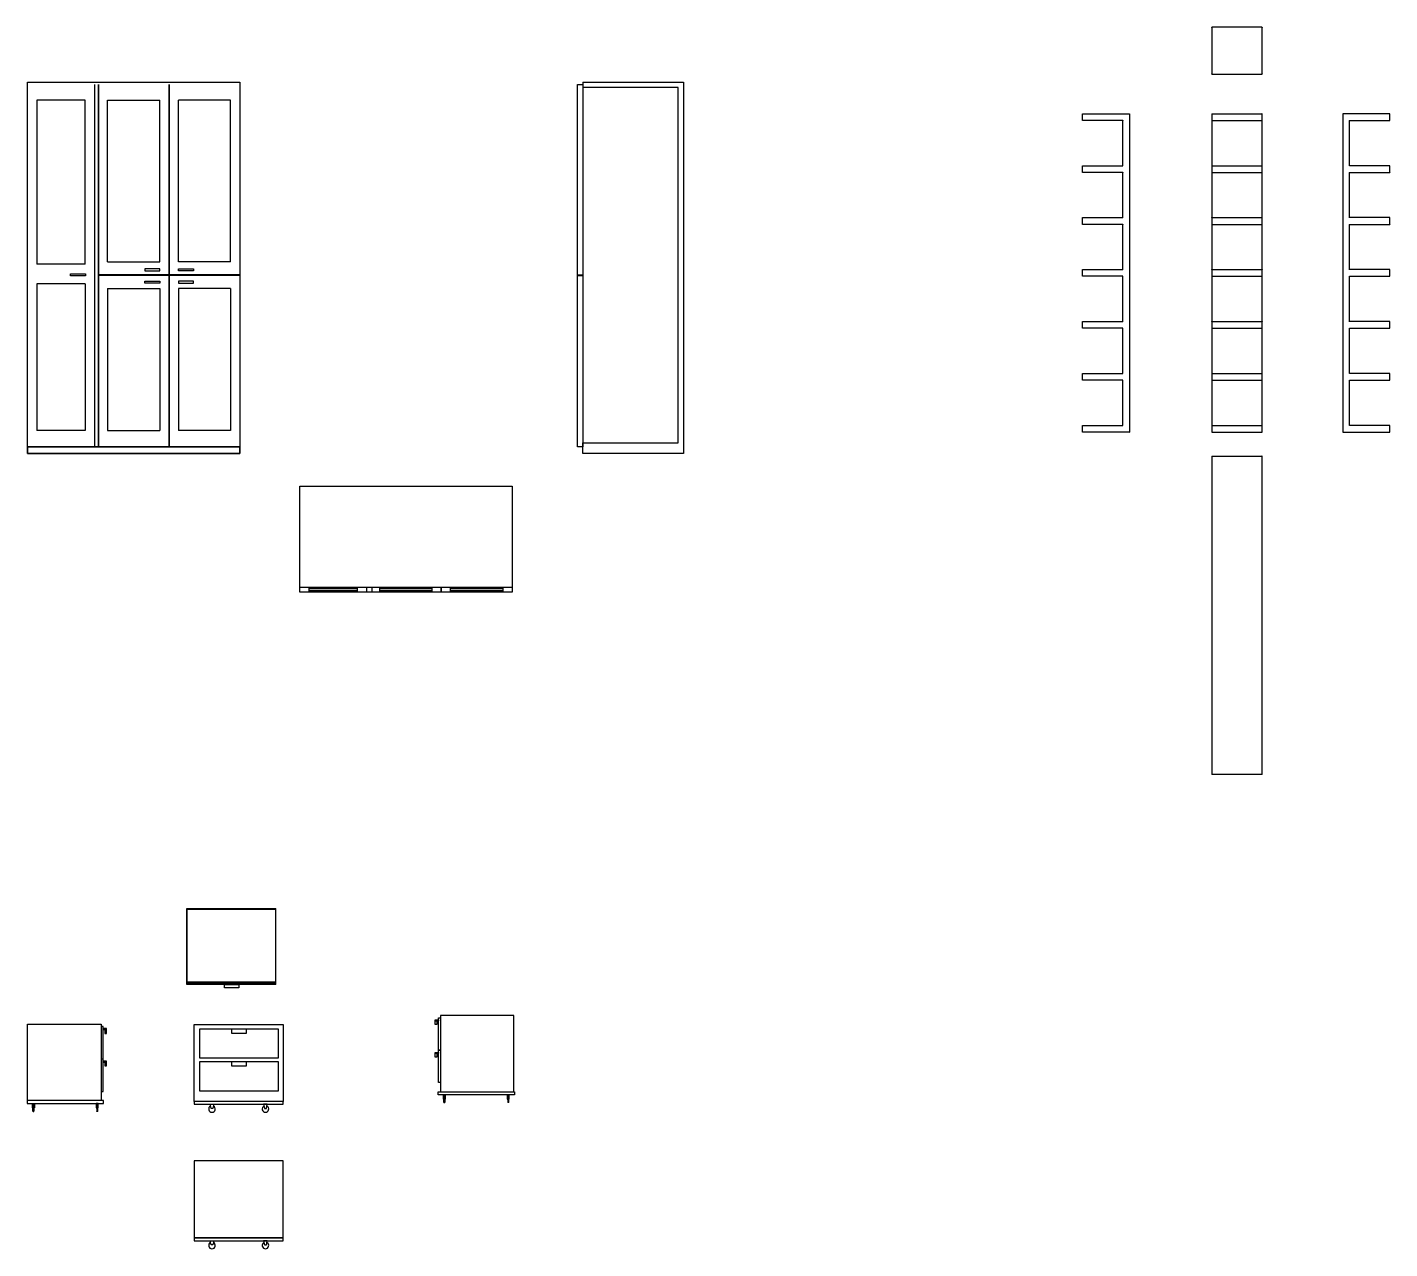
# Model space of a CAD drawing. Header units: centimetres. Extents: x 521 to 2210, y 422 to 1113.
# Drawn here: x 521 to 1292, y 422 to 1113 of the extents above; entities that cross this region are included whole.
import ezdxf

# ---------------------------------------------------------------- set-up
doc = ezdxf.new("R2010")
doc.units = ezdxf.units.CM
doc.layers.add('ARREDI_interni - furniture', color=252, linetype='Continuous')

# ---------------------------------------------------------------- blocks, each defined once
blk = doc.blocks.new('A$C5D344876')
for points in [[(-77.89, 66.36), (-79.69, 66.36), (-79.69, 66.9), (-77.89, 66.9)], [(-79.69, 66.36), (-78.73, 66.36), (-78.73, 64.17), (-79.69, 64.17)], [(-77.89, 68.08), (-76.67, 68.08), (-76.67, 49.77), (-77.89, 49.77)], [(-76.67, 26.21), (-35.17, 26.21), (-35.17, 69.36), (-76.67, 69.36)], [(-77.89, 47.93), (-79.69, 47.93), (-79.69, 48.48), (-77.89, 48.48)], [(-79.69, 47.93), (-78.73, 47.93), (-78.73, 45.74), (-79.69, 45.74)], [(-77.89, 49.66), (-76.67, 49.66), (-76.67, 31.34), (-77.89, 31.34)], [(-78.02, 26.21), (-34.94, 26.21), (-34.94, 24.48), (-78.02, 24.48)]]:
    blk.add_lwpolyline(points, close=True)
for points in [[(-74.87, 22.08), (-75.12, 22.08), (-75.12, 24.48), (-74, 24.48), (-74, 22.08), (-74.26, 22.08)], [(-74.87, 22.3), (-74.89, 22.3), (-74.89, 24.25), (-74.23, 24.25), (-74.23, 22.3), (-74.26, 22.3)], [(-74.87, 23.48), (-74.8, 23.52), (-74.71, 23.54), (-74.62, 23.56), (-74.54, 23.57), (-74.45, 23.56), (-74.38, 23.54), (-74.31, 23.52), (-74.26, 23.48)], [(-74.87, 20.15), (-74.87, 23.48)], [(-74.26, 23.48), (-74.26, 20.15)], [(-38.08, 22.08), (-37.84, 22.08), (-37.84, 24.48), (-38.95, 24.48), (-38.95, 22.08), (-38.7, 22.08)], [(-38.08, 22.3), (-38.06, 22.3), (-38.06, 24.25), (-38.73, 24.25), (-38.73, 22.3), (-38.7, 22.3)], [(-38.08, 23.48), (-38.16, 23.52), (-38.24, 23.54), (-38.33, 23.56), (-38.42, 23.57), (-38.5, 23.56), (-38.58, 23.54), (-38.65, 23.52), (-38.7, 23.48)], [(-38.7, 23.48), (-38.7, 20.15)], [(-38.08, 20.15), (-38.08, 23.48)], [(-74.87, 20.15), (-74.8, 20.11), (-74.71, 20.08), (-74.62, 20.07), (-74.54, 20.06), (-74.45, 20.07), (-74.38, 20.08), (-74.31, 20.11), (-74.26, 20.15)], [(-38.08, 20.15), (-38.16, 20.11), (-38.24, 20.08), (-38.33, 20.07), (-38.42, 20.06), (-38.5, 20.07), (-38.58, 20.08), (-38.65, 20.11), (-38.7, 20.15)]]:
    blk.add_lwpolyline(points)

msp = doc.modelspace()

# ---------------------------------------------------------------- linework, layer by layer
at = {"layer": 'ARREDI_interni - furniture'}
for p, q in [((1190.87, 1112.84), (1190.87, 1086.49)), ((1219.21, 1112.93), (1190.96, 1112.93)), ((1219.3, 1086.49), (1219.3, 1112.84)), ((558.8, 1080.54), (558.8, 875.65)), ((558.8, 1080.54), (558.8, 875.65)), ((561.12, 1080.54), (561.12, 972.84)), ((561.12, 875.65), (561.12, 1080.54)), ((600.96, 1080.54), (600.96, 972.84)), ((600.96, 1080.54), (600.96, 875.65)), ((601.12, 1080.54), (601.12, 972.84)), ((601.12, 875.65), (601.12, 1080.54)), ((1190.96, 1086.39), (1219.21, 1086.39)), ((553.64, 1071.67), (526.28, 1071.67)), ((526.28, 1071.67), (526.28, 978.88)), ((553.64, 978.88), (553.64, 1071.67)), ((566.28, 980.28), (566.28, 1071.67)), ((566.28, 1071.67), (595.79, 1071.67)), ((595.79, 980.28), (595.79, 1071.67)), ((606.28, 980.28), (606.28, 1071.67)), ((635.79, 1071.67), (606.28, 1071.67)), ((635.79, 980.28), (635.79, 1071.67)), ((1117.69, 1060.21), (1117.69, 1064)), ((1117.69, 1064), (1144.23, 1064)), ((1144.23, 1064), (1144.23, 883.91)), ((1190.87, 1063.91), (1190.87, 1060.3)), ((1190.96, 1064), (1219.21, 1064)), ((1219.3, 1060.3), (1219.3, 1063.91)), ((1264.98, 1064), (1264.98, 883.91)), ((1291.52, 1064), (1264.98, 1064)), ((1291.52, 1060.21), (1291.52, 1064)), ((1140.44, 1060.21), (1117.69, 1060.21)), ((1140.44, 1034.62), (1140.44, 1060.21)), ((1190.87, 1060.24), (1190.87, 1034.59)), ((1190.96, 1060.21), (1219.21, 1060.21)), ((1219.3, 1034.59), (1219.3, 1060.24)), ((1268.77, 1060.21), (1291.52, 1060.21)), ((1268.77, 1034.62), (1268.77, 1060.21)), ((1117.69, 1034.62), (1140.44, 1034.62)), ((1117.69, 1030.83), (1117.69, 1034.62)), ((1190.87, 1034.53), (1190.87, 1030.92)), ((1190.96, 1034.62), (1219.21, 1034.62)), ((1219.3, 1030.92), (1219.3, 1034.53)), ((1291.52, 1034.62), (1268.77, 1034.62)), ((1291.52, 1030.83), (1291.52, 1034.62)), ((1140.44, 1030.83), (1117.69, 1030.83)), ((1140.44, 1005.23), (1140.44, 1030.83)), ((1190.87, 1030.85), (1190.87, 1005.21)), ((1190.96, 1030.83), (1219.21, 1030.83)), ((1219.3, 1005.21), (1219.3, 1030.85)), ((1268.77, 1030.83), (1291.52, 1030.83)), ((1268.77, 1005.23), (1268.77, 1030.83)), ((1117.69, 1005.23), (1140.44, 1005.23)), ((1117.69, 1001.44), (1117.69, 1005.23)), ((1190.87, 1005.14), (1190.87, 1001.53)), ((1190.96, 1005.23), (1219.21, 1005.23)), ((1219.3, 1001.53), (1219.3, 1005.14)), ((1291.52, 1005.23), (1268.77, 1005.23)), ((1291.52, 1001.44), (1291.52, 1005.23)), ((1140.44, 1001.44), (1117.69, 1001.44)), ((1140.44, 975.85), (1140.44, 1001.44)), ((1190.87, 1001.47), (1190.87, 975.82)), ((1190.96, 1001.44), (1219.21, 1001.44)), ((1219.3, 975.82), (1219.3, 1001.47)), ((1268.77, 1001.44), (1291.52, 1001.44)), ((1268.77, 975.85), (1268.77, 1001.44)), ((553.64, 978.88), (526.28, 978.88)), ((566.28, 980.28), (595.79, 980.28)), ((635.79, 980.28), (606.28, 980.28)), ((600.96, 972.84), (561.12, 972.84)), ((600.96, 972.84), (561.12, 972.84)), ((561.12, 972.84), (641.04, 972.84)), ((561.12, 972.51), (561.12, 875.65)), ((600.96, 972.51), (561.12, 972.51)), ((641.04, 972.51), (561.12, 972.51)), ((600.96, 972.51), (600.96, 875.65)), ((641.04, 972.84), (601.12, 972.84)), ((641.04, 972.84), (601.12, 972.84)), ((601.12, 972.51), (601.12, 875.65)), ((641.04, 972.51), (601.12, 972.51)), ((832.05, 972.84), (835.05, 972.84)), ((832.05, 972.51), (835.05, 972.51)), ((1117.69, 975.85), (1140.44, 975.85)), ((1117.69, 972.06), (1117.69, 975.85)), ((1140.44, 972.06), (1117.69, 972.06)), ((1140.44, 946.47), (1140.44, 972.06)), ((1190.87, 975.76), (1190.87, 972.15)), ((1190.87, 972.08), (1190.87, 946.44)), ((1190.96, 975.85), (1219.21, 975.85)), ((1190.96, 972.06), (1219.21, 972.06)), ((1219.3, 972.15), (1219.3, 975.76)), ((1219.3, 946.44), (1219.3, 972.08)), ((1291.52, 975.85), (1268.77, 975.85)), ((1268.77, 972.06), (1291.52, 972.06)), ((1268.77, 946.47), (1268.77, 972.06)), ((1291.52, 972.06), (1291.52, 975.85)), ((553.64, 967.75), (526.28, 967.75)), ((526.28, 967.75), (526.28, 884.91)), ((553.64, 967.75), (553.64, 884.91)), ((566.28, 965.06), (595.79, 965.06)), ((566.28, 965.06), (566.28, 884.91)), ((595.79, 965.06), (595.79, 884.91)), ((635.79, 965.06), (606.28, 965.06)), ((606.28, 965.06), (606.28, 884.91)), ((635.79, 965.06), (635.79, 884.91)), ((1117.69, 946.47), (1140.44, 946.47)), ((1117.69, 942.67), (1117.69, 946.47)), ((1140.44, 942.67), (1117.69, 942.67)), ((1140.44, 917.08), (1140.44, 942.67)), ((1190.87, 946.37), (1190.87, 942.77)), ((1190.87, 942.7), (1190.87, 917.05)), ((1190.96, 946.47), (1219.21, 946.47)), ((1190.96, 942.67), (1219.21, 942.67)), ((1219.3, 942.77), (1219.3, 946.37)), ((1219.3, 917.05), (1219.3, 942.7)), ((1291.52, 946.47), (1268.77, 946.47)), ((1268.77, 942.67), (1291.52, 942.67)), ((1268.77, 917.08), (1268.77, 942.67)), ((1291.52, 942.67), (1291.52, 946.47)), ((1117.69, 917.08), (1140.44, 917.08)), ((1117.69, 913.29), (1117.69, 917.08)), ((1140.44, 913.29), (1117.69, 913.29)), ((1140.44, 887.7), (1140.44, 913.29)), ((1190.87, 916.99), (1190.87, 913.38)), ((1190.87, 913.32), (1190.87, 887.67)), ((1190.96, 917.08), (1219.21, 917.08)), ((1190.96, 913.29), (1219.21, 913.29)), ((1219.3, 913.38), (1219.3, 916.99)), ((1219.3, 887.67), (1219.3, 913.32)), ((1291.52, 917.08), (1268.77, 917.08)), ((1268.77, 913.29), (1291.52, 913.29)), ((1268.77, 887.7), (1268.77, 913.29)), ((1291.52, 913.29), (1291.52, 917.08)), ((1117.69, 887.7), (1140.44, 887.7)), ((1117.69, 883.91), (1117.69, 887.7)), ((1190.87, 887.61), (1190.87, 884)), ((1190.96, 887.7), (1219.21, 887.7)), ((1219.3, 884), (1219.3, 887.61)), ((1291.52, 887.7), (1268.77, 887.7)), ((1291.52, 883.91), (1291.52, 887.7)), ((553.64, 884.91), (526.28, 884.91)), ((566.28, 884.91), (595.79, 884.91)), ((635.79, 884.91), (606.28, 884.91)), ((1144.23, 883.91), (1117.69, 883.91)), ((1190.96, 883.91), (1219.21, 883.91)), ((1264.98, 883.91), (1291.52, 883.91)), ((1190.87, 870.19), (1190.87, 690.28)), ((1190.96, 870.28), (1219.21, 870.28)), ((1219.3, 690.28), (1219.3, 870.19)), ((675.04, 796.3), (795.04, 796.3)), ((680.28, 793.3), (680.28, 796.3)), ((680.28, 794.18), (680.28, 795.36)), ((680.28, 795.36), (707.64, 795.36)), ((707.64, 794.18), (680.28, 794.18)), ((707.64, 793.3), (707.64, 796.3)), ((712.8, 793.3), (712.8, 796.3)), ((715.93, 793.3), (715.93, 796.3)), ((720.28, 793.3), (720.28, 796.3)), ((720.28, 794.18), (720.28, 795.36)), ((720.28, 795.36), (749.8, 795.36)), ((749.8, 794.18), (720.28, 794.18)), ((749.8, 793.3), (749.8, 796.3)), ((754.96, 793.3), (754.96, 796.3)), ((755.12, 793.3), (755.12, 796.3)), ((760.27, 793.3), (760.27, 796.3)), ((760.27, 795.36), (789.78, 795.36)), ((789.78, 794.18), (760.27, 794.18)), ((789.78, 796.3), (789.78, 793.3)), ((789.78, 795.36), (789.78, 794.18)), ((1219.21, 690.19), (1190.96, 690.19)), ((611, 614.39), (661.39, 614.39)), ((611, 571.38), (611, 614.39)), ((661.39, 571.38), (661.39, 614.39)), ((661.39, 571.38), (611, 571.38))]:
    msp.add_line(p, q, dxfattribs=at)
for points in [[(521.03, 875.65), (521.03, 871.87), (641.04, 871.87), (641.04, 875.65), (521.03, 875.65), (521.03, 1081.88), (641.04, 1081.88), (641.04, 875.65)], [(521.03, 875.65), (641.04, 875.65), (641.04, 871.87), (521.03, 871.87), (521.03, 1081.88), (641.04, 1081.88), (641.04, 875.65)], [(835.05, 1081.88), (835.05, 875.65), (832.05, 875.65), (832.05, 1080.54), (835.05, 1080.54)], [(835.05, 1081.88), (892.05, 1081.88), (892.05, 871.87), (835.05, 871.87), (835.05, 877.87), (889.05, 877.87), (889.05, 1078.88), (835.05, 1078.88)], [(675.04, 853.3), (795.04, 853.3), (795.04, 793.3), (675.04, 793.3), (675.04, 853.3)]]:
    msp.add_lwpolyline(points, dxfattribs=at)
for points in [[(545.2, 973.38), (553.66, 973.38), (553.66, 972.24), (545.2, 972.24)], [(595.73, 976.31), (587.27, 976.31), (587.27, 975.18), (595.73, 975.18)], [(606.35, 976.31), (614.81, 976.31), (614.81, 975.18), (606.35, 975.18)], [(595.73, 968.22), (587.27, 968.22), (587.27, 969.35), (595.73, 969.35)], [(606.35, 968.22), (614.81, 968.22), (614.81, 969.35), (606.35, 969.35)], [(661.22, 572.7), (611.17, 572.7), (611.17, 614.04), (661.22, 614.04)], [(611.33, 572.37), (661.22, 572.37), (661.22, 571.38), (611.33, 571.38)], [(632.31, 571.38), (640.57, 571.38), (640.57, 569.56), (632.31, 569.56)], [(665.61, 548.8), (665.61, 505.26), (615.21, 505.26), (615.21, 548.8)], [(662.7, 546.42), (662.7, 529.69), (618.39, 529.69), (618.39, 546.42)], [(644.65, 546.42), (644.65, 543.76), (636.43, 543.76), (636.43, 546.42)], [(662.7, 527.82), (662.7, 511.09), (618.39, 511.09), (618.39, 527.82)], [(644.65, 527.82), (644.65, 525.17), (636.43, 525.17), (636.43, 527.82)], [(665.61, 503.66), (665.61, 505.26), (615.21, 505.26), (615.21, 503.66)], [(626.35, 503.66), (625.82, 501.27), (624.76, 501.27), (624.23, 503.66)], [(654.48, 503.66), (655.01, 501.27), (656.07, 501.27), (656.6, 503.66)], [(665.61, 471.62), (615.21, 471.62), (615.21, 428.07), (665.61, 428.07)], [(665.61, 426.47), (665.61, 428.07), (615.21, 428.07), (615.21, 426.47)], [(626.35, 426.47), (625.82, 424.09), (624.76, 424.09), (624.23, 426.47)], [(654.48, 426.47), (655.01, 424.09), (656.07, 424.09), (656.6, 426.47)]]:
    msp.add_lwpolyline(points, close=True, dxfattribs=at)
for centre in [(625.29, 501.01), (655.54, 501.01), (625.29, 423.82), (655.54, 423.82)]:
    msp.add_arc(centre, 1.86, 116.8833, 63.1167, dxfattribs=at)
for points, knots in [([(1190.87, 1112.84), (1190.87, 1112.85), (1190.87, 1112.86), (1190.88, 1112.88), (1190.88, 1112.89), (1190.89, 1112.9), (1190.9, 1112.91), (1190.92, 1112.92), (1190.94, 1112.93), (1190.95, 1112.93), (1190.96, 1112.93)], [0, 0, 0, 0, 0.166667, 0.25, 0.333333, 0.416667, 0.541667, 0.666667, 0.833333, 1, 1, 1, 1]), ([(1219.21, 1112.93), (1219.22, 1112.93), (1219.24, 1112.93), (1219.26, 1112.92), (1219.27, 1112.91), (1219.28, 1112.9), (1219.29, 1112.89), (1219.3, 1112.88), (1219.3, 1112.86), (1219.3, 1112.85), (1219.3, 1112.84)], [0, 0, 0, 0, 0.166667, 0.333333, 0.458333, 0.583333, 0.666667, 0.75, 0.833333, 1, 1, 1, 1]), ([(1190.96, 1086.39), (1190.95, 1086.39), (1190.94, 1086.4), (1190.92, 1086.4), (1190.9, 1086.42), (1190.89, 1086.43), (1190.88, 1086.44), (1190.88, 1086.45), (1190.87, 1086.47), (1190.87, 1086.48), (1190.87, 1086.49)], [-1, -1, -1, -1, -0.833333, -0.666667, -0.541667, -0.416667, -0.333333, -0.25, -0.166667, 0, 0, 0, 0]), ([(1219.3, 1086.49), (1219.3, 1086.48), (1219.3, 1086.47), (1219.3, 1086.45), (1219.29, 1086.44), (1219.28, 1086.43), (1219.27, 1086.42), (1219.26, 1086.4), (1219.24, 1086.4), (1219.22, 1086.39), (1219.21, 1086.39)], [-1, -1, -1, -1, -0.833333, -0.75, -0.666667, -0.583333, -0.458333, -0.333333, -0.166667, 0, 0, 0, 0]), ([(1117.69, 1064), (1117.69, 1064), (1117.69, 1064), (1117.7, 1063.99), (1117.71, 1063.98), (1117.72, 1063.97), (1117.73, 1063.96), (1117.74, 1063.94), (1117.76, 1063.93), (1117.77, 1063.92), (1117.78, 1063.91)], [-1, -1, -1, -1, -0.833333, -0.666667, -0.541667, -0.416667, -0.333333, -0.25, -0.166667, 0, 0, 0, 0]), ([(1144.14, 1063.91), (1144.14, 1063.92), (1144.16, 1063.93), (1144.17, 1063.94), (1144.18, 1063.96), (1144.19, 1063.97), (1144.21, 1063.98), (1144.22, 1063.99), (1144.23, 1064), (1144.23, 1064), (1144.23, 1064)], [0, 0, 0, 0, 0.166667, 0.25, 0.333333, 0.416667, 0.541667, 0.666667, 0.833333, 1, 1, 1, 1]), ([(1190.96, 1064), (1190.95, 1064), (1190.94, 1064), (1190.92, 1063.99), (1190.9, 1063.98), (1190.89, 1063.97), (1190.88, 1063.96), (1190.88, 1063.94), (1190.87, 1063.93), (1190.87, 1063.92), (1190.87, 1063.91)], [-1, -1, -1, -1, -0.833333, -0.666667, -0.541667, -0.416667, -0.333333, -0.25, -0.166667, 0, 0, 0, 0]), ([(1219.3, 1063.91), (1219.3, 1063.92), (1219.3, 1063.93), (1219.3, 1063.94), (1219.29, 1063.96), (1219.28, 1063.97), (1219.27, 1063.98), (1219.26, 1063.99), (1219.24, 1064), (1219.22, 1064), (1219.21, 1064)], [-1, -1, -1, -1, -0.833333, -0.75, -0.666667, -0.583333, -0.458333, -0.333333, -0.166667, 0, 0, 0, 0]), ([(1265.07, 1063.91), (1265.06, 1063.92), (1265.05, 1063.93), (1265.03, 1063.94), (1265.02, 1063.96), (1265.01, 1063.97), (1265, 1063.98), (1264.99, 1063.99), (1264.98, 1064), (1264.98, 1064), (1264.98, 1064)], [0, 0, 0, 0, 0.166667, 0.25, 0.333333, 0.416667, 0.541667, 0.666667, 0.833333, 1, 1, 1, 1]), ([(1291.52, 1064), (1291.52, 1064), (1291.52, 1064), (1291.51, 1063.99), (1291.5, 1063.98), (1291.48, 1063.97), (1291.47, 1063.96), (1291.46, 1063.94), (1291.45, 1063.93), (1291.43, 1063.92), (1291.43, 1063.91)], [-1, -1, -1, -1, -0.833333, -0.666667, -0.541667, -0.416667, -0.333333, -0.25, -0.166667, 0, 0, 0, 0]), ([(1117.78, 1060.3), (1117.77, 1060.29), (1117.76, 1060.28), (1117.74, 1060.27), (1117.73, 1060.26), (1117.72, 1060.24), (1117.71, 1060.23), (1117.7, 1060.22), (1117.69, 1060.21), (1117.69, 1060.21), (1117.69, 1060.21)], [0, 0, 0, 0, 0.166667, 0.25, 0.333333, 0.416667, 0.541667, 0.666667, 0.833333, 1, 1, 1, 1]), ([(1140.53, 1060.3), (1140.52, 1060.29), (1140.51, 1060.28), (1140.49, 1060.27), (1140.48, 1060.26), (1140.47, 1060.24), (1140.46, 1060.23), (1140.45, 1060.22), (1140.44, 1060.21), (1140.44, 1060.21), (1140.44, 1060.21)], [0, 0, 0, 0, 0.166667, 0.25, 0.333333, 0.416667, 0.541667, 0.666667, 0.833333, 1, 1, 1, 1]), ([(1190.87, 1060.3), (1190.87, 1060.29), (1190.87, 1060.28), (1190.88, 1060.27), (1190.88, 1060.26), (1190.89, 1060.24), (1190.9, 1060.23), (1190.92, 1060.22), (1190.94, 1060.21), (1190.95, 1060.21), (1190.96, 1060.21)], [0, 0, 0, 0, 0.166667, 0.25, 0.333333, 0.416667, 0.541667, 0.666667, 0.833333, 1, 1, 1, 1]), ([(1219.21, 1060.21), (1219.22, 1060.21), (1219.24, 1060.21), (1219.26, 1060.22), (1219.27, 1060.23), (1219.28, 1060.24), (1219.29, 1060.26), (1219.3, 1060.27), (1219.3, 1060.28), (1219.3, 1060.29), (1219.3, 1060.3)], [0, 0, 0, 0, 0.166667, 0.333333, 0.458333, 0.583333, 0.666667, 0.75, 0.833333, 1, 1, 1, 1]), ([(1268.68, 1060.3), (1268.69, 1060.29), (1268.7, 1060.28), (1268.71, 1060.27), (1268.72, 1060.26), (1268.74, 1060.24), (1268.75, 1060.23), (1268.76, 1060.22), (1268.77, 1060.21), (1268.77, 1060.21), (1268.77, 1060.21)], [0, 0, 0, 0, 0.166667, 0.25, 0.333333, 0.416667, 0.541667, 0.666667, 0.833333, 1, 1, 1, 1]), ([(1291.43, 1060.3), (1291.43, 1060.29), (1291.45, 1060.28), (1291.46, 1060.27), (1291.47, 1060.26), (1291.48, 1060.24), (1291.5, 1060.23), (1291.51, 1060.22), (1291.52, 1060.21), (1291.52, 1060.21), (1291.52, 1060.21)], [0, 0, 0, 0, 0.166667, 0.25, 0.333333, 0.416667, 0.541667, 0.666667, 0.833333, 1, 1, 1, 1]), ([(1117.78, 1034.53), (1117.77, 1034.53), (1117.76, 1034.55), (1117.74, 1034.56), (1117.73, 1034.57), (1117.72, 1034.58), (1117.71, 1034.59), (1117.7, 1034.61), (1117.69, 1034.62), (1117.69, 1034.62), (1117.69, 1034.62)], [0, 0, 0, 0, 0.166667, 0.25, 0.333333, 0.416667, 0.541667, 0.666667, 0.833333, 1, 1, 1, 1]), ([(1140.53, 1034.53), (1140.52, 1034.53), (1140.51, 1034.55), (1140.49, 1034.56), (1140.48, 1034.57), (1140.47, 1034.58), (1140.46, 1034.59), (1140.45, 1034.61), (1140.44, 1034.62), (1140.44, 1034.62), (1140.44, 1034.62)], [0, 0, 0, 0, 0.166667, 0.25, 0.333333, 0.416667, 0.541667, 0.666667, 0.833333, 1, 1, 1, 1]), ([(1190.87, 1034.53), (1190.87, 1034.53), (1190.87, 1034.55), (1190.88, 1034.56), (1190.88, 1034.57), (1190.89, 1034.58), (1190.9, 1034.59), (1190.92, 1034.61), (1190.94, 1034.62), (1190.95, 1034.62), (1190.96, 1034.62)], [0, 0, 0, 0, 0.166667, 0.25, 0.333333, 0.416667, 0.541667, 0.666667, 0.833333, 1, 1, 1, 1]), ([(1219.21, 1034.62), (1219.22, 1034.62), (1219.24, 1034.62), (1219.26, 1034.61), (1219.27, 1034.59), (1219.28, 1034.58), (1219.29, 1034.57), (1219.3, 1034.56), (1219.3, 1034.55), (1219.3, 1034.53), (1219.3, 1034.53)], [0, 0, 0, 0, 0.166667, 0.333333, 0.458333, 0.583333, 0.666667, 0.75, 0.833333, 1, 1, 1, 1]), ([(1268.68, 1034.53), (1268.69, 1034.53), (1268.7, 1034.55), (1268.71, 1034.56), (1268.72, 1034.57), (1268.74, 1034.58), (1268.75, 1034.59), (1268.76, 1034.61), (1268.77, 1034.62), (1268.77, 1034.62), (1268.77, 1034.62)], [0, 0, 0, 0, 0.166667, 0.25, 0.333333, 0.416667, 0.541667, 0.666667, 0.833333, 1, 1, 1, 1]), ([(1291.43, 1034.53), (1291.43, 1034.53), (1291.45, 1034.55), (1291.46, 1034.56), (1291.47, 1034.57), (1291.48, 1034.58), (1291.5, 1034.59), (1291.51, 1034.61), (1291.52, 1034.62), (1291.52, 1034.62), (1291.52, 1034.62)], [0, 0, 0, 0, 0.166667, 0.25, 0.333333, 0.416667, 0.541667, 0.666667, 0.833333, 1, 1, 1, 1]), ([(1117.78, 1030.92), (1117.77, 1030.91), (1117.76, 1030.9), (1117.74, 1030.88), (1117.73, 1030.87), (1117.72, 1030.86), (1117.71, 1030.85), (1117.7, 1030.84), (1117.69, 1030.83), (1117.69, 1030.83), (1117.69, 1030.83)], [0, 0, 0, 0, 0.166667, 0.25, 0.333333, 0.416667, 0.541667, 0.666667, 0.833333, 1, 1, 1, 1]), ([(1140.53, 1030.92), (1140.52, 1030.91), (1140.51, 1030.9), (1140.49, 1030.88), (1140.48, 1030.87), (1140.47, 1030.86), (1140.46, 1030.85), (1140.45, 1030.84), (1140.44, 1030.83), (1140.44, 1030.83), (1140.44, 1030.83)], [0, 0, 0, 0, 0.166667, 0.25, 0.333333, 0.416667, 0.541667, 0.666667, 0.833333, 1, 1, 1, 1]), ([(1190.87, 1030.92), (1190.87, 1030.91), (1190.87, 1030.9), (1190.88, 1030.88), (1190.88, 1030.87), (1190.89, 1030.86), (1190.9, 1030.85), (1190.92, 1030.84), (1190.94, 1030.83), (1190.95, 1030.83), (1190.96, 1030.83)], [0, 0, 0, 0, 0.166667, 0.25, 0.333333, 0.416667, 0.541667, 0.666667, 0.833333, 1, 1, 1, 1]), ([(1219.21, 1030.83), (1219.22, 1030.83), (1219.24, 1030.83), (1219.26, 1030.84), (1219.27, 1030.85), (1219.28, 1030.86), (1219.29, 1030.87), (1219.3, 1030.88), (1219.3, 1030.9), (1219.3, 1030.91), (1219.3, 1030.92)], [0, 0, 0, 0, 0.166667, 0.333333, 0.458333, 0.583333, 0.666667, 0.75, 0.833333, 1, 1, 1, 1]), ([(1268.68, 1030.92), (1268.69, 1030.91), (1268.7, 1030.9), (1268.71, 1030.88), (1268.72, 1030.87), (1268.74, 1030.86), (1268.75, 1030.85), (1268.76, 1030.84), (1268.77, 1030.83), (1268.77, 1030.83), (1268.77, 1030.83)], [0, 0, 0, 0, 0.166667, 0.25, 0.333333, 0.416667, 0.541667, 0.666667, 0.833333, 1, 1, 1, 1]), ([(1291.43, 1030.92), (1291.43, 1030.91), (1291.45, 1030.9), (1291.46, 1030.88), (1291.47, 1030.87), (1291.48, 1030.86), (1291.5, 1030.85), (1291.51, 1030.84), (1291.52, 1030.83), (1291.52, 1030.83), (1291.52, 1030.83)], [0, 0, 0, 0, 0.166667, 0.25, 0.333333, 0.416667, 0.541667, 0.666667, 0.833333, 1, 1, 1, 1]), ([(1117.78, 1005.14), (1117.77, 1005.15), (1117.76, 1005.16), (1117.74, 1005.18), (1117.73, 1005.19), (1117.72, 1005.2), (1117.71, 1005.21), (1117.7, 1005.22), (1117.69, 1005.23), (1117.69, 1005.23), (1117.69, 1005.23)], [0, 0, 0, 0, 0.166667, 0.25, 0.333333, 0.416667, 0.541667, 0.666667, 0.833333, 1, 1, 1, 1]), ([(1140.53, 1005.14), (1140.52, 1005.15), (1140.51, 1005.16), (1140.49, 1005.18), (1140.48, 1005.19), (1140.47, 1005.2), (1140.46, 1005.21), (1140.45, 1005.22), (1140.44, 1005.23), (1140.44, 1005.23), (1140.44, 1005.23)], [0, 0, 0, 0, 0.166667, 0.25, 0.333333, 0.416667, 0.541667, 0.666667, 0.833333, 1, 1, 1, 1]), ([(1190.87, 1005.14), (1190.87, 1005.15), (1190.87, 1005.16), (1190.88, 1005.18), (1190.88, 1005.19), (1190.89, 1005.2), (1190.9, 1005.21), (1190.92, 1005.22), (1190.94, 1005.23), (1190.95, 1005.23), (1190.96, 1005.23)], [0, 0, 0, 0, 0.166667, 0.25, 0.333333, 0.416667, 0.541667, 0.666667, 0.833333, 1, 1, 1, 1]), ([(1219.21, 1005.23), (1219.22, 1005.23), (1219.24, 1005.23), (1219.26, 1005.22), (1219.27, 1005.21), (1219.28, 1005.2), (1219.29, 1005.19), (1219.3, 1005.18), (1219.3, 1005.16), (1219.3, 1005.15), (1219.3, 1005.14)], [0, 0, 0, 0, 0.166667, 0.333333, 0.458333, 0.583333, 0.666667, 0.75, 0.833333, 1, 1, 1, 1]), ([(1268.68, 1005.14), (1268.69, 1005.15), (1268.7, 1005.16), (1268.71, 1005.18), (1268.72, 1005.19), (1268.74, 1005.2), (1268.75, 1005.21), (1268.76, 1005.22), (1268.77, 1005.23), (1268.77, 1005.23), (1268.77, 1005.23)], [0, 0, 0, 0, 0.166667, 0.25, 0.333333, 0.416667, 0.541667, 0.666667, 0.833333, 1, 1, 1, 1]), ([(1291.43, 1005.14), (1291.43, 1005.15), (1291.45, 1005.16), (1291.46, 1005.18), (1291.47, 1005.19), (1291.48, 1005.2), (1291.5, 1005.21), (1291.51, 1005.22), (1291.52, 1005.23), (1291.52, 1005.23), (1291.52, 1005.23)], [0, 0, 0, 0, 0.166667, 0.25, 0.333333, 0.416667, 0.541667, 0.666667, 0.833333, 1, 1, 1, 1]), ([(1117.78, 1001.53), (1117.77, 1001.53), (1117.76, 1001.51), (1117.74, 1001.5), (1117.73, 1001.49), (1117.72, 1001.48), (1117.71, 1001.46), (1117.7, 1001.45), (1117.69, 1001.44), (1117.69, 1001.44), (1117.69, 1001.44)], [0, 0, 0, 0, 0.166667, 0.25, 0.333333, 0.416667, 0.541667, 0.666667, 0.833333, 1, 1, 1, 1]), ([(1140.53, 1001.53), (1140.52, 1001.53), (1140.51, 1001.51), (1140.49, 1001.5), (1140.48, 1001.49), (1140.47, 1001.48), (1140.46, 1001.46), (1140.45, 1001.45), (1140.44, 1001.44), (1140.44, 1001.44), (1140.44, 1001.44)], [0, 0, 0, 0, 0.166667, 0.25, 0.333333, 0.416667, 0.541667, 0.666667, 0.833333, 1, 1, 1, 1]), ([(1190.87, 1001.53), (1190.87, 1001.53), (1190.87, 1001.51), (1190.88, 1001.5), (1190.88, 1001.49), (1190.89, 1001.48), (1190.9, 1001.46), (1190.92, 1001.45), (1190.94, 1001.44), (1190.95, 1001.44), (1190.96, 1001.44)], [0, 0, 0, 0, 0.166667, 0.25, 0.333333, 0.416667, 0.541667, 0.666667, 0.833333, 1, 1, 1, 1]), ([(1219.21, 1001.44), (1219.22, 1001.44), (1219.24, 1001.44), (1219.26, 1001.45), (1219.27, 1001.46), (1219.28, 1001.48), (1219.29, 1001.49), (1219.3, 1001.5), (1219.3, 1001.51), (1219.3, 1001.53), (1219.3, 1001.53)], [0, 0, 0, 0, 0.166667, 0.333333, 0.458333, 0.583333, 0.666667, 0.75, 0.833333, 1, 1, 1, 1]), ([(1268.68, 1001.53), (1268.69, 1001.53), (1268.7, 1001.51), (1268.71, 1001.5), (1268.72, 1001.49), (1268.74, 1001.48), (1268.75, 1001.46), (1268.76, 1001.45), (1268.77, 1001.44), (1268.77, 1001.44), (1268.77, 1001.44)], [0, 0, 0, 0, 0.166667, 0.25, 0.333333, 0.416667, 0.541667, 0.666667, 0.833333, 1, 1, 1, 1]), ([(1291.43, 1001.53), (1291.43, 1001.53), (1291.45, 1001.51), (1291.46, 1001.5), (1291.47, 1001.49), (1291.48, 1001.48), (1291.5, 1001.46), (1291.51, 1001.45), (1291.52, 1001.44), (1291.52, 1001.44), (1291.52, 1001.44)], [0, 0, 0, 0, 0.166667, 0.25, 0.333333, 0.416667, 0.541667, 0.666667, 0.833333, 1, 1, 1, 1]), ([(1117.78, 975.76), (1117.77, 975.77), (1117.76, 975.78), (1117.74, 975.79), (1117.73, 975.8), (1117.72, 975.82), (1117.71, 975.83), (1117.7, 975.84), (1117.69, 975.85), (1117.69, 975.85), (1117.69, 975.85)], [0, 0, 0, 0, 0.166667, 0.25, 0.333333, 0.416667, 0.541667, 0.666667, 0.833333, 1, 1, 1, 1]), ([(1117.78, 972.15), (1117.77, 972.14), (1117.76, 972.13), (1117.74, 972.11), (1117.73, 972.1), (1117.72, 972.09), (1117.71, 972.08), (1117.7, 972.07), (1117.69, 972.06), (1117.69, 972.06), (1117.69, 972.06)], [0, 0, 0, 0, 0.166667, 0.25, 0.333333, 0.416667, 0.541667, 0.666667, 0.833333, 1, 1, 1, 1]), ([(1140.53, 975.76), (1140.52, 975.77), (1140.51, 975.78), (1140.49, 975.79), (1140.48, 975.8), (1140.47, 975.82), (1140.46, 975.83), (1140.45, 975.84), (1140.44, 975.85), (1140.44, 975.85), (1140.44, 975.85)], [0, 0, 0, 0, 0.166667, 0.25, 0.333333, 0.416667, 0.541667, 0.666667, 0.833333, 1, 1, 1, 1]), ([(1140.53, 972.15), (1140.52, 972.14), (1140.51, 972.13), (1140.49, 972.11), (1140.48, 972.1), (1140.47, 972.09), (1140.46, 972.08), (1140.45, 972.07), (1140.44, 972.06), (1140.44, 972.06), (1140.44, 972.06)], [0, 0, 0, 0, 0.166667, 0.25, 0.333333, 0.416667, 0.541667, 0.666667, 0.833333, 1, 1, 1, 1]), ([(1190.87, 975.76), (1190.87, 975.77), (1190.87, 975.78), (1190.88, 975.79), (1190.88, 975.8), (1190.89, 975.82), (1190.9, 975.83), (1190.92, 975.84), (1190.94, 975.85), (1190.95, 975.85), (1190.96, 975.85)], [0, 0, 0, 0, 0.166667, 0.25, 0.333333, 0.416667, 0.541667, 0.666667, 0.833333, 1, 1, 1, 1]), ([(1190.87, 972.15), (1190.87, 972.14), (1190.87, 972.13), (1190.88, 972.11), (1190.88, 972.1), (1190.89, 972.09), (1190.9, 972.08), (1190.92, 972.07), (1190.94, 972.06), (1190.95, 972.06), (1190.96, 972.06)], [0, 0, 0, 0, 0.166667, 0.25, 0.333333, 0.416667, 0.541667, 0.666667, 0.833333, 1, 1, 1, 1]), ([(1219.21, 975.85), (1219.22, 975.85), (1219.24, 975.85), (1219.26, 975.84), (1219.27, 975.83), (1219.28, 975.82), (1219.29, 975.8), (1219.3, 975.79), (1219.3, 975.78), (1219.3, 975.77), (1219.3, 975.76)], [0, 0, 0, 0, 0.166667, 0.333333, 0.458333, 0.583333, 0.666667, 0.75, 0.833333, 1, 1, 1, 1]), ([(1219.21, 972.06), (1219.22, 972.06), (1219.24, 972.06), (1219.26, 972.07), (1219.27, 972.08), (1219.28, 972.09), (1219.29, 972.1), (1219.3, 972.11), (1219.3, 972.13), (1219.3, 972.14), (1219.3, 972.15)], [0, 0, 0, 0, 0.166667, 0.333333, 0.458333, 0.583333, 0.666667, 0.75, 0.833333, 1, 1, 1, 1]), ([(1268.68, 975.76), (1268.69, 975.77), (1268.7, 975.78), (1268.71, 975.79), (1268.72, 975.8), (1268.74, 975.82), (1268.75, 975.83), (1268.76, 975.84), (1268.77, 975.85), (1268.77, 975.85), (1268.77, 975.85)], [0, 0, 0, 0, 0.166667, 0.25, 0.333333, 0.416667, 0.541667, 0.666667, 0.833333, 1, 1, 1, 1]), ([(1268.68, 972.15), (1268.69, 972.14), (1268.7, 972.13), (1268.71, 972.11), (1268.72, 972.1), (1268.74, 972.09), (1268.75, 972.08), (1268.76, 972.07), (1268.77, 972.06), (1268.77, 972.06), (1268.77, 972.06)], [0, 0, 0, 0, 0.166667, 0.25, 0.333333, 0.416667, 0.541667, 0.666667, 0.833333, 1, 1, 1, 1]), ([(1291.43, 975.76), (1291.43, 975.77), (1291.45, 975.78), (1291.46, 975.79), (1291.47, 975.8), (1291.48, 975.82), (1291.5, 975.83), (1291.51, 975.84), (1291.52, 975.85), (1291.52, 975.85), (1291.52, 975.85)], [0, 0, 0, 0, 0.166667, 0.25, 0.333333, 0.416667, 0.541667, 0.666667, 0.833333, 1, 1, 1, 1]), ([(1291.43, 972.15), (1291.43, 972.14), (1291.45, 972.13), (1291.46, 972.11), (1291.47, 972.1), (1291.48, 972.09), (1291.5, 972.08), (1291.51, 972.07), (1291.52, 972.06), (1291.52, 972.06), (1291.52, 972.06)], [0, 0, 0, 0, 0.166667, 0.25, 0.333333, 0.416667, 0.541667, 0.666667, 0.833333, 1, 1, 1, 1]), ([(1117.78, 946.37), (1117.77, 946.38), (1117.76, 946.39), (1117.74, 946.41), (1117.73, 946.42), (1117.72, 946.43), (1117.71, 946.44), (1117.7, 946.45), (1117.69, 946.46), (1117.69, 946.47), (1117.69, 946.47)], [0, 0, 0, 0, 0.166667, 0.25, 0.333333, 0.416667, 0.541667, 0.666667, 0.833333, 1, 1, 1, 1]), ([(1117.78, 942.77), (1117.77, 942.76), (1117.76, 942.75), (1117.74, 942.73), (1117.73, 942.72), (1117.72, 942.71), (1117.71, 942.7), (1117.7, 942.68), (1117.69, 942.68), (1117.69, 942.67), (1117.69, 942.67)], [0, 0, 0, 0, 0.166667, 0.25, 0.333333, 0.416667, 0.541667, 0.666667, 0.833333, 1, 1, 1, 1]), ([(1140.53, 946.37), (1140.52, 946.38), (1140.51, 946.39), (1140.49, 946.41), (1140.48, 946.42), (1140.47, 946.43), (1140.46, 946.44), (1140.45, 946.45), (1140.44, 946.46), (1140.44, 946.47), (1140.44, 946.47)], [0, 0, 0, 0, 0.166667, 0.25, 0.333333, 0.416667, 0.541667, 0.666667, 0.833333, 1, 1, 1, 1]), ([(1140.53, 942.77), (1140.52, 942.76), (1140.51, 942.75), (1140.49, 942.73), (1140.48, 942.72), (1140.47, 942.71), (1140.46, 942.7), (1140.45, 942.68), (1140.44, 942.68), (1140.44, 942.67), (1140.44, 942.67)], [0, 0, 0, 0, 0.166667, 0.25, 0.333333, 0.416667, 0.541667, 0.666667, 0.833333, 1, 1, 1, 1]), ([(1190.87, 946.37), (1190.87, 946.38), (1190.87, 946.39), (1190.88, 946.41), (1190.88, 946.42), (1190.89, 946.43), (1190.9, 946.44), (1190.92, 946.45), (1190.94, 946.46), (1190.95, 946.47), (1190.96, 946.47)], [0, 0, 0, 0, 0.166667, 0.25, 0.333333, 0.416667, 0.541667, 0.666667, 0.833333, 1, 1, 1, 1]), ([(1190.87, 942.77), (1190.87, 942.76), (1190.87, 942.75), (1190.88, 942.73), (1190.88, 942.72), (1190.89, 942.71), (1190.9, 942.7), (1190.92, 942.68), (1190.94, 942.68), (1190.95, 942.67), (1190.96, 942.67)], [0, 0, 0, 0, 0.166667, 0.25, 0.333333, 0.416667, 0.541667, 0.666667, 0.833333, 1, 1, 1, 1]), ([(1219.21, 946.47), (1219.22, 946.47), (1219.24, 946.46), (1219.26, 946.45), (1219.27, 946.44), (1219.28, 946.43), (1219.29, 946.42), (1219.3, 946.41), (1219.3, 946.39), (1219.3, 946.38), (1219.3, 946.37)], [0, 0, 0, 0, 0.166667, 0.333333, 0.458333, 0.583333, 0.666667, 0.75, 0.833333, 1, 1, 1, 1]), ([(1219.21, 942.67), (1219.22, 942.67), (1219.24, 942.68), (1219.26, 942.68), (1219.27, 942.7), (1219.28, 942.71), (1219.29, 942.72), (1219.3, 942.73), (1219.3, 942.75), (1219.3, 942.76), (1219.3, 942.77)], [0, 0, 0, 0, 0.166667, 0.333333, 0.458333, 0.583333, 0.666667, 0.75, 0.833333, 1, 1, 1, 1]), ([(1268.68, 946.37), (1268.69, 946.38), (1268.7, 946.39), (1268.71, 946.41), (1268.72, 946.42), (1268.74, 946.43), (1268.75, 946.44), (1268.76, 946.45), (1268.77, 946.46), (1268.77, 946.47), (1268.77, 946.47)], [0, 0, 0, 0, 0.166667, 0.25, 0.333333, 0.416667, 0.541667, 0.666667, 0.833333, 1, 1, 1, 1]), ([(1268.68, 942.77), (1268.69, 942.76), (1268.7, 942.75), (1268.71, 942.73), (1268.72, 942.72), (1268.74, 942.71), (1268.75, 942.7), (1268.76, 942.68), (1268.77, 942.68), (1268.77, 942.67), (1268.77, 942.67)], [0, 0, 0, 0, 0.166667, 0.25, 0.333333, 0.416667, 0.541667, 0.666667, 0.833333, 1, 1, 1, 1]), ([(1291.43, 946.37), (1291.43, 946.38), (1291.45, 946.39), (1291.46, 946.41), (1291.47, 946.42), (1291.48, 946.43), (1291.5, 946.44), (1291.51, 946.45), (1291.52, 946.46), (1291.52, 946.47), (1291.52, 946.47)], [0, 0, 0, 0, 0.166667, 0.25, 0.333333, 0.416667, 0.541667, 0.666667, 0.833333, 1, 1, 1, 1]), ([(1291.43, 942.77), (1291.43, 942.76), (1291.45, 942.75), (1291.46, 942.73), (1291.47, 942.72), (1291.48, 942.71), (1291.5, 942.7), (1291.51, 942.68), (1291.52, 942.68), (1291.52, 942.67), (1291.52, 942.67)], [0, 0, 0, 0, 0.166667, 0.25, 0.333333, 0.416667, 0.541667, 0.666667, 0.833333, 1, 1, 1, 1]), ([(1117.78, 916.99), (1117.77, 917), (1117.76, 917.01), (1117.74, 917.02), (1117.73, 917.04), (1117.72, 917.05), (1117.71, 917.06), (1117.7, 917.07), (1117.69, 917.08), (1117.69, 917.08), (1117.69, 917.08)], [0, 0, 0, 0, 0.166667, 0.25, 0.333333, 0.416667, 0.541667, 0.666667, 0.833333, 1, 1, 1, 1]), ([(1117.78, 913.38), (1117.77, 913.37), (1117.76, 913.36), (1117.74, 913.35), (1117.73, 913.34), (1117.72, 913.32), (1117.71, 913.31), (1117.7, 913.3), (1117.69, 913.29), (1117.69, 913.29), (1117.69, 913.29)], [0, 0, 0, 0, 0.166667, 0.25, 0.333333, 0.416667, 0.541667, 0.666667, 0.833333, 1, 1, 1, 1]), ([(1140.53, 916.99), (1140.52, 917), (1140.51, 917.01), (1140.49, 917.02), (1140.48, 917.04), (1140.47, 917.05), (1140.46, 917.06), (1140.45, 917.07), (1140.44, 917.08), (1140.44, 917.08), (1140.44, 917.08)], [0, 0, 0, 0, 0.166667, 0.25, 0.333333, 0.416667, 0.541667, 0.666667, 0.833333, 1, 1, 1, 1]), ([(1140.53, 913.38), (1140.52, 913.37), (1140.51, 913.36), (1140.49, 913.35), (1140.48, 913.34), (1140.47, 913.32), (1140.46, 913.31), (1140.45, 913.3), (1140.44, 913.29), (1140.44, 913.29), (1140.44, 913.29)], [0, 0, 0, 0, 0.166667, 0.25, 0.333333, 0.416667, 0.541667, 0.666667, 0.833333, 1, 1, 1, 1]), ([(1190.87, 916.99), (1190.87, 917), (1190.87, 917.01), (1190.88, 917.02), (1190.88, 917.04), (1190.89, 917.05), (1190.9, 917.06), (1190.92, 917.07), (1190.94, 917.08), (1190.95, 917.08), (1190.96, 917.08)], [0, 0, 0, 0, 0.166667, 0.25, 0.333333, 0.416667, 0.541667, 0.666667, 0.833333, 1, 1, 1, 1]), ([(1190.87, 913.38), (1190.87, 913.37), (1190.87, 913.36), (1190.88, 913.35), (1190.88, 913.34), (1190.89, 913.32), (1190.9, 913.31), (1190.92, 913.3), (1190.94, 913.29), (1190.95, 913.29), (1190.96, 913.29)], [0, 0, 0, 0, 0.166667, 0.25, 0.333333, 0.416667, 0.541667, 0.666667, 0.833333, 1, 1, 1, 1]), ([(1219.21, 917.08), (1219.22, 917.08), (1219.24, 917.08), (1219.26, 917.07), (1219.27, 917.06), (1219.28, 917.05), (1219.29, 917.04), (1219.3, 917.02), (1219.3, 917.01), (1219.3, 917), (1219.3, 916.99)], [0, 0, 0, 0, 0.166667, 0.333333, 0.458333, 0.583333, 0.666667, 0.75, 0.833333, 1, 1, 1, 1]), ([(1219.21, 913.29), (1219.22, 913.29), (1219.24, 913.29), (1219.26, 913.3), (1219.27, 913.31), (1219.28, 913.32), (1219.29, 913.34), (1219.3, 913.35), (1219.3, 913.36), (1219.3, 913.37), (1219.3, 913.38)], [0, 0, 0, 0, 0.166667, 0.333333, 0.458333, 0.583333, 0.666667, 0.75, 0.833333, 1, 1, 1, 1]), ([(1268.68, 916.99), (1268.69, 917), (1268.7, 917.01), (1268.71, 917.02), (1268.72, 917.04), (1268.74, 917.05), (1268.75, 917.06), (1268.76, 917.07), (1268.77, 917.08), (1268.77, 917.08), (1268.77, 917.08)], [0, 0, 0, 0, 0.166667, 0.25, 0.333333, 0.416667, 0.541667, 0.666667, 0.833333, 1, 1, 1, 1]), ([(1268.68, 913.38), (1268.69, 913.37), (1268.7, 913.36), (1268.71, 913.35), (1268.72, 913.34), (1268.74, 913.32), (1268.75, 913.31), (1268.76, 913.3), (1268.77, 913.29), (1268.77, 913.29), (1268.77, 913.29)], [0, 0, 0, 0, 0.166667, 0.25, 0.333333, 0.416667, 0.541667, 0.666667, 0.833333, 1, 1, 1, 1]), ([(1291.43, 916.99), (1291.43, 917), (1291.45, 917.01), (1291.46, 917.02), (1291.47, 917.04), (1291.48, 917.05), (1291.5, 917.06), (1291.51, 917.07), (1291.52, 917.08), (1291.52, 917.08), (1291.52, 917.08)], [0, 0, 0, 0, 0.166667, 0.25, 0.333333, 0.416667, 0.541667, 0.666667, 0.833333, 1, 1, 1, 1]), ([(1291.43, 913.38), (1291.43, 913.37), (1291.45, 913.36), (1291.46, 913.35), (1291.47, 913.34), (1291.48, 913.32), (1291.5, 913.31), (1291.51, 913.3), (1291.52, 913.29), (1291.52, 913.29), (1291.52, 913.29)], [0, 0, 0, 0, 0.166667, 0.25, 0.333333, 0.416667, 0.541667, 0.666667, 0.833333, 1, 1, 1, 1]), ([(1117.78, 887.61), (1117.77, 887.61), (1117.76, 887.63), (1117.74, 887.64), (1117.73, 887.65), (1117.72, 887.66), (1117.71, 887.67), (1117.7, 887.69), (1117.69, 887.7), (1117.69, 887.7), (1117.69, 887.7)], [0, 0, 0, 0, 0.166667, 0.25, 0.333333, 0.416667, 0.541667, 0.666667, 0.833333, 1, 1, 1, 1]), ([(1140.53, 887.61), (1140.52, 887.61), (1140.51, 887.63), (1140.49, 887.64), (1140.48, 887.65), (1140.47, 887.66), (1140.46, 887.67), (1140.45, 887.69), (1140.44, 887.7), (1140.44, 887.7), (1140.44, 887.7)], [0, 0, 0, 0, 0.166667, 0.25, 0.333333, 0.416667, 0.541667, 0.666667, 0.833333, 1, 1, 1, 1]), ([(1190.87, 887.61), (1190.87, 887.61), (1190.87, 887.63), (1190.88, 887.64), (1190.88, 887.65), (1190.89, 887.66), (1190.9, 887.67), (1190.92, 887.69), (1190.94, 887.7), (1190.95, 887.7), (1190.96, 887.7)], [0, 0, 0, 0, 0.166667, 0.25, 0.333333, 0.416667, 0.541667, 0.666667, 0.833333, 1, 1, 1, 1]), ([(1219.21, 887.7), (1219.22, 887.7), (1219.24, 887.7), (1219.26, 887.69), (1219.27, 887.67), (1219.28, 887.66), (1219.29, 887.65), (1219.3, 887.64), (1219.3, 887.63), (1219.3, 887.61), (1219.3, 887.61)], [0, 0, 0, 0, 0.166667, 0.333333, 0.458333, 0.583333, 0.666667, 0.75, 0.833333, 1, 1, 1, 1]), ([(1268.68, 887.61), (1268.69, 887.61), (1268.7, 887.63), (1268.71, 887.64), (1268.72, 887.65), (1268.74, 887.66), (1268.75, 887.67), (1268.76, 887.69), (1268.77, 887.7), (1268.77, 887.7), (1268.77, 887.7)], [0, 0, 0, 0, 0.166667, 0.25, 0.333333, 0.416667, 0.541667, 0.666667, 0.833333, 1, 1, 1, 1]), ([(1291.43, 887.61), (1291.43, 887.61), (1291.45, 887.63), (1291.46, 887.64), (1291.47, 887.65), (1291.48, 887.66), (1291.5, 887.67), (1291.51, 887.69), (1291.52, 887.7), (1291.52, 887.7), (1291.52, 887.7)], [0, 0, 0, 0, 0.166667, 0.25, 0.333333, 0.416667, 0.541667, 0.666667, 0.833333, 1, 1, 1, 1]), ([(1117.78, 884), (1117.77, 883.99), (1117.76, 883.98), (1117.74, 883.96), (1117.73, 883.95), (1117.72, 883.94), (1117.71, 883.93), (1117.7, 883.92), (1117.69, 883.91), (1117.69, 883.91), (1117.69, 883.91)], [0, 0, 0, 0, 0.166667, 0.25, 0.333333, 0.416667, 0.541667, 0.666667, 0.833333, 1, 1, 1, 1]), ([(1144.14, 884), (1144.14, 883.99), (1144.16, 883.98), (1144.17, 883.96), (1144.18, 883.95), (1144.19, 883.94), (1144.21, 883.93), (1144.22, 883.92), (1144.23, 883.91), (1144.23, 883.91), (1144.23, 883.91)], [0, 0, 0, 0, 0.166667, 0.25, 0.333333, 0.416667, 0.541667, 0.666667, 0.833333, 1, 1, 1, 1]), ([(1190.87, 884), (1190.87, 883.99), (1190.87, 883.98), (1190.88, 883.96), (1190.88, 883.95), (1190.89, 883.94), (1190.9, 883.93), (1190.92, 883.92), (1190.94, 883.91), (1190.95, 883.91), (1190.96, 883.91)], [0, 0, 0, 0, 0.166667, 0.25, 0.333333, 0.416667, 0.541667, 0.666667, 0.833333, 1, 1, 1, 1]), ([(1219.21, 883.91), (1219.22, 883.91), (1219.24, 883.91), (1219.26, 883.92), (1219.27, 883.93), (1219.28, 883.94), (1219.29, 883.95), (1219.3, 883.96), (1219.3, 883.98), (1219.3, 883.99), (1219.3, 884)], [0, 0, 0, 0, 0.166667, 0.333333, 0.458333, 0.583333, 0.666667, 0.75, 0.833333, 1, 1, 1, 1]), ([(1265.07, 884), (1265.06, 883.99), (1265.05, 883.98), (1265.03, 883.96), (1265.02, 883.95), (1265.01, 883.94), (1265, 883.93), (1264.99, 883.92), (1264.98, 883.91), (1264.98, 883.91), (1264.98, 883.91)], [0, 0, 0, 0, 0.166667, 0.25, 0.333333, 0.416667, 0.541667, 0.666667, 0.833333, 1, 1, 1, 1]), ([(1291.43, 884), (1291.43, 883.99), (1291.45, 883.98), (1291.46, 883.96), (1291.47, 883.95), (1291.48, 883.94), (1291.5, 883.93), (1291.51, 883.92), (1291.52, 883.91), (1291.52, 883.91), (1291.52, 883.91)], [0, 0, 0, 0, 0.166667, 0.25, 0.333333, 0.416667, 0.541667, 0.666667, 0.833333, 1, 1, 1, 1]), ([(1190.96, 870.28), (1190.95, 870.28), (1190.94, 870.28), (1190.92, 870.27), (1190.9, 870.26), (1190.89, 870.25), (1190.88, 870.24), (1190.88, 870.23), (1190.87, 870.21), (1190.87, 870.2), (1190.87, 870.19)], [0, 0, 0, 0, 0.166667, 0.333333, 0.458333, 0.583333, 0.666667, 0.75, 0.833333, 1, 1, 1, 1]), ([(1219.3, 870.19), (1219.3, 870.2), (1219.3, 870.21), (1219.3, 870.23), (1219.29, 870.24), (1219.28, 870.25), (1219.27, 870.26), (1219.26, 870.27), (1219.24, 870.28), (1219.22, 870.28), (1219.21, 870.28)], [0, 0, 0, 0, 0.166667, 0.25, 0.333333, 0.416667, 0.541667, 0.666667, 0.833333, 1, 1, 1, 1]), ([(1190.96, 690.19), (1190.95, 690.19), (1190.94, 690.19), (1190.92, 690.2), (1190.9, 690.21), (1190.89, 690.22), (1190.88, 690.23), (1190.88, 690.24), (1190.87, 690.26), (1190.87, 690.27), (1190.87, 690.28)], [0, 0, 0, 0, 0.166667, 0.333333, 0.458333, 0.583333, 0.666667, 0.75, 0.833333, 1, 1, 1, 1]), ([(1219.3, 690.28), (1219.3, 690.27), (1219.3, 690.26), (1219.3, 690.24), (1219.29, 690.23), (1219.28, 690.22), (1219.27, 690.21), (1219.26, 690.2), (1219.24, 690.19), (1219.22, 690.19), (1219.21, 690.19)], [0, 0, 0, 0, 0.166667, 0.25, 0.333333, 0.416667, 0.541667, 0.666667, 0.833333, 1, 1, 1, 1])]:
    msp.add_open_spline(points, degree=3, knots=knots, dxfattribs=at)

# ---------------------------------------------------------------- block references
at = {"layer": 'ARREDI_interni - furniture', "yscale": 1.000021298654424, "zscale": 1.000021298654424}
for p, xscale in [((485.86, 479.61), -1.000021298654424), ((831.29, 484.58), 1.000021298654424)]:
    msp.add_blockref('A$C5D344876', p, dxfattribs=dict(at, xscale=xscale))

doc.saveas('drawing.dxf')
